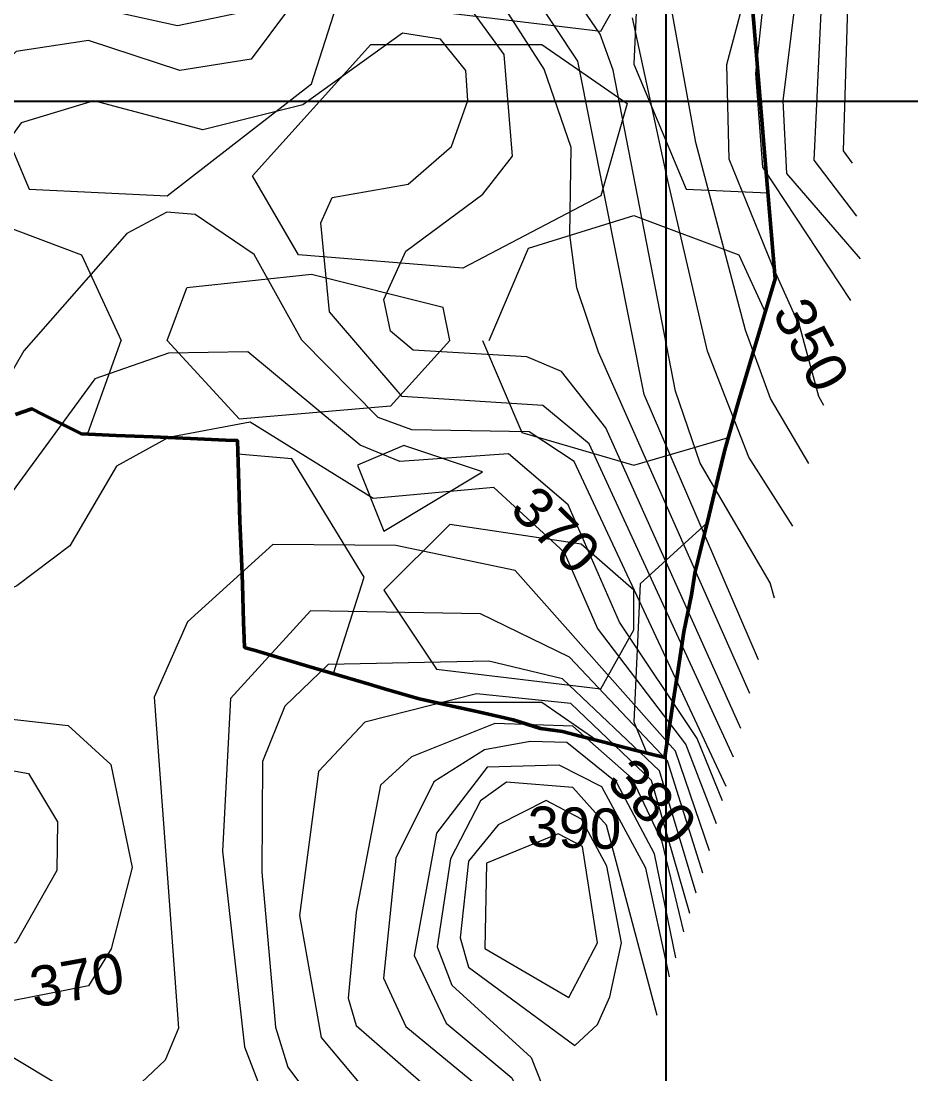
# Model space of a CAD drawing. Header units: metres. Extents: x 32505 to 230200, y 224018 to 1564544.
# Drawn here: x 227377 to 228237, y 1560761 to 1561777 of the extents above; entities that cross this region are included whole.
import ezdxf

# ---------------------------------------------------------------- set-up
doc = ezdxf.new("R2010")
doc.units = ezdxf.units.M
for name, color, linetype, lineweight in [('10 M CONTOUR', 8, 'Continuous', 9), ('2 M CONTOUR', 254, 'Continuous', 9), ('STREAM', 141, 'Continuous', 0)]:
    doc.layers.add(name, color=color, linetype=linetype, lineweight=lineweight)
doc.layers.add('CONTEXT', color=44, linetype='Continuous')
doc.layers.add('GRID', color=7, linetype='Continuous')
doc.styles.get("Standard").update_dxf_attribs({"font": 'arial.ttf'})

msp = doc.modelspace()

# ---------------------------------------------------------------- hatches: boundary and pattern name
at = {"layer": 'STREAM', "true_color": 0x693535}
h = msp.add_hatch(dxfattribs=at)
h.set_pattern_fill('GRAVEL', color=17, scale=25)
h.paths.add_polyline_path([(228085.7, 1561767.7), (228075.2, 1561892.1), (228061.4, 1562056.6), (228045.6, 1562243.4), (228043.1, 1562268), (228036.1, 1562264.5), (227952.2, 1562209.4), (227908.1, 1562168.7), (227893.7, 1562154.7), (227841.3, 1562107.5), (227811.8, 1562080.3), (227782.5, 1562056), (227748.9, 1562042.2), (227691.1, 1562031.1), (227639.4, 1562023.9), (227592.8, 1562022.8), (227561.1, 1562028.3), (227540, 1562037.4), (227518.4, 1562059.5), (227500.2, 1562067.2), (227478.6, 1562067.8), (227455.9, 1562065), (227426, 1562066.1), (227400, 1562062.8), (227382.3, 1562051.7), (227364.6, 1562034.1), (227350.8, 1562014.7), (227331.4, 1561995.4), (227315.9, 1561988.2), (227303.8, 1561974.9), (227285, 1561946.2), (227263.4, 1561919.6), (227251.9, 1561902.5), (227245.3, 1561867.3), (227240.9, 1561837), (227243.1, 1561810.6), (227243.4, 1561790.3), (227235, 1561741.1), (227225.7, 1561702.5), (227216.5, 1561643.5), (227209.8, 1561580.9), (227199.8, 1561493.4), (227193.1, 1561425.8), (227182.4, 1561358.6), (227151.6, 1561270.4), (227130.8, 1561186.4), (227126.7, 1561134), (227128.3, 1561093.3), (227144.1, 1561012.5), (227157.4, 1560977.7), (227155.7, 1560949.6), (227147.5, 1560934.7), (227133.4, 1560917.3), (227116.8, 1560883.4), (227107.4, 1560851.8), (227103.8, 1560820.2), (227091.9, 1560801.6), (227075.9, 1560786.1), (227057.2, 1560780.9), (227029.8, 1560778.4), (227020, 1560771.6), (227014.3, 1560757.2), (227011.2, 1560748.9), (227011.1, 1560745.9), (227377, 1560745.9), (227376.4, 1560749.3), (227375.9, 1560752.1), (227374.3, 1560761.5), (227371.8, 1560775.6), (227369.7, 1560787.7), (227367.5, 1560799.8), (227366.6, 1560805.2), (227365, 1560814.5), (227364.4, 1560817.9), (227362.7, 1560827.5), (227361.4, 1560834.6), (227360.5, 1560839.7), (227359.2, 1560847.2), (227357.9, 1560854.8), (227356.8, 1560860.9), (227356.2, 1560864.7), (227354.7, 1560873.3), (227353.9, 1560877.5), (227352.8, 1560883.8), (227351.5, 1560891.5), (227349.8, 1560900.9), (227348.9, 1560906), (227347.8, 1560912.5), (227346.3, 1560921), (227345.6, 1560924.9), (227344.7, 1560930), (227344.3, 1560932.5), (227343.6, 1560936.5), (227342.9, 1560940.4), (227339.6, 1560959.3), (227336.9, 1560974.7), (227334.2, 1560990.8), (227332.4, 1561000.9), (227330.9, 1561009.5), (227329, 1561019.9), (227319.3, 1561074.8), (227319.3, 1561070.4), (227319.2, 1561063.7), (227319.1, 1561047.2), (227319, 1561029.9), (227319, 1561019.7), (227313.2, 1561021.2), (227309, 1561022.4), (227299.1, 1561025.1), (227298.4, 1561034.3), (227297.4, 1561048.4), (227296, 1561068.2), (227294.6, 1561088.7), (227293.5, 1561103.5), (227292.1, 1561123.5), (227291.5, 1561131.9), (227298.1, 1561135.7), (227304.6, 1561139.6), (227305.2, 1561154.6), (227305.6, 1561163.6), (227306.2, 1561176), (227306.8, 1561189.6), (227307.5, 1561207.1), (227308.3, 1561225.2), (227294.6, 1561245.4), (227280.8, 1561265.5), (227285.6, 1561282.9), (227292.9, 1561309.1), (227302.1, 1561342), (227305.1, 1561352.6), (227348.3, 1561372.7), (227352.3, 1561382.4), (227356.3, 1561392.2), (227372, 1561397.6), (227387.7, 1561403), (227398.4, 1561397.6), (227419.6, 1561386.9), (227435.5, 1561378.9), (227469.2, 1561377.4), (227504.4, 1561375.9), (227541, 1561374.4), (227574.7, 1561372.9), (227586.3, 1561372.4), (227587.5, 1561330.3), (227588.6, 1561294.4), (227590.8, 1561243.6), (227591.5, 1561221.4), (227592.3, 1561196.9), (227592.9, 1561181.3), (227593.2, 1561172.7), (227598.5, 1561171.1), (227602.3, 1561170), (227628.1, 1561162.4), (227655.4, 1561154.3), (227687.1, 1561145), (227713.5, 1561137.2), (227728.5, 1561132.8), (227761.7, 1561123.1), (227789.5, 1561116.9), (227820.5, 1561110), (227852.8, 1561102.8), (227879.1, 1561094.5), (227900.3, 1561091.5), (227917.4, 1561087.1), (227939.3, 1561081.6), (227970.3, 1561073.6), (227999.1, 1561066.3), (228002.5, 1561088.5), (228005, 1561104.9), (228007.4, 1561120.5), (228011.1, 1561145), (228017.6, 1561187.6), (228025.1, 1561223.4), (228028.5, 1561245.9), (228032.9, 1561264.1), (228041.9, 1561300.8), (228050.7, 1561337), (228057.2, 1561363.4), (228070.3, 1561410), (228083.3, 1561453.3), (228105.8, 1561528.6), (228096.5, 1561638.9)])

# ---------------------------------------------------------------- linework, layer by layer
at = {"color": 1, "lineweight": 50}
msp.add_lwpolyline([(228075.2, 1561892.1), (228085.7, 1561767.7), (228096.5, 1561638.9), (228105.8, 1561528.6), (228083.3, 1561453.3), (228070.3, 1561410), (228057.2, 1561363.4), (228050.7, 1561337), (228041.9, 1561300.8), (228032.9, 1561264.1), (228028.5, 1561245.9), (228025.1, 1561223.4), (228017.6, 1561187.6), (228011.1, 1561145), (228007.4, 1561120.5), (228005, 1561104.9), (228002.5, 1561088.5), (227999.1, 1561066.3), (227970.3, 1561073.6), (227939.3, 1561081.6), (227917.4, 1561087.1), (227900.3, 1561091.5), (227879.1, 1561094.5), (227852.8, 1561102.8), (227820.5, 1561110), (227789.5, 1561116.9), (227761.7, 1561123.1), (227728.5, 1561132.8), (227713.5, 1561137.2), (227687.1, 1561145), (227655.4, 1561154.3), (227628.1, 1561162.4), (227602.3, 1561170), (227598.5, 1561171.1), (227593.2, 1561172.7), (227592.9, 1561181.3), (227592.3, 1561196.9), (227591.5, 1561221.4), (227590.8, 1561243.6), (227588.6, 1561294.4), (227587.5, 1561330.3), (227586.3, 1561372.4), (227574.7, 1561372.9), (227541, 1561374.4), (227504.4, 1561375.9), (227469.2, 1561377.4), (227435.5, 1561378.9), (227419.6, 1561386.9), (227398.4, 1561397.6), (227387.7, 1561403), (227372, 1561397.6)], dxfattribs=at)
at = {"layer": '10 M CONTOUR'}
for points in [[(228081.3, 1561128.1, 360), (227935.2, 1561457.8, 360), (227914.3, 1561519.9, 360), (227907.4, 1561571, 360), (227908.6, 1561655.3, 360), (227882.6, 1561731, 360), (227805.6, 1561851, 360)], [(228152.8, 1561406.2, 350), (228148.1, 1561414.9, 350), (228129.6, 1561482.6, 350), (228103.3, 1561541.1, 350), (228061.4, 1561644.2, 350), (228059.1, 1561735.5, 350), (228075.9, 1561798.6, 350)], [(227598.2, 1561787.2, 360), (227528.5, 1561772.7, 360), (227443.4, 1561791.5, 360)], [(228049.1, 1561002.3, 370), (228019.5, 1561079.2, 370), (227934.2, 1561191.2, 370), (227902.1, 1561264.4, 370), (227834, 1561327.2, 370), (227717.3, 1561316.3, 370), (227598.7, 1561390.1, 370), (227519.7, 1561375.2, 370), (227469.5, 1561347.7, 370), (227424.5, 1561270.8, 370), (227373.2, 1561232.1, 370), (227287.9, 1561193.9, 370), (227290.6, 1561112.1, 370), (227422.6, 1561097.2, 370), (227463.9, 1561059.7, 370), (227484.5, 1560960, 370), (227464.4, 1560881.6, 370), (227442.3, 1560846, 370), (227370.3, 1560831.6, 370), (227294.6, 1560848.5, 370), (227217, 1560834, 370), (227146.6, 1560769.2, 370), (227021.8, 1560581.6, 370)], [(228017.6, 1560897.9, 380), (227996.6, 1560984.9, 380), (227967.5, 1561046.1, 380), (227910.3, 1561096.7, 380), (227835, 1561099.2, 380), (227754.4, 1561066.9, 380), (227724.5, 1561039.6, 380), (227701, 1560917.1, 380), (227693.2, 1560834.1, 380), (227700.9, 1560807.5, 380), (227789, 1560731.1, 380)], [(227934.2, 1560887.3, 390), (227919.8, 1560980.5, 390), (227896.2, 1560992.7, 390), (227826.9, 1560964.2, 390), (227825.4, 1560882, 390), (227906.5, 1560834.6, 390), (227934.2, 1560887.3, 390)]]:
    msp.add_polyline3d(points, dxfattribs=at)
at = {"layer": '2 M CONTOUR'}
for points in [[(228178.8, 1561507.6, 348), (228093.8, 1561636.5, 348), (228087.1, 1561726.9, 348), (228097.4, 1561823.4, 348), (228074.2, 1561977.6, 348), (228036.1, 1562017.6, 348), (227986.5, 1562035.1, 348), (227807.2, 1562016.8, 348), (227558.2, 1561913.6, 348), (227483.4, 1561916.9, 348), (227375.9, 1561948.7, 348), (227347.6, 1562024.8, 348), (227371.7, 1562076.5, 348), (227409.4, 1562106.3, 348), (227533.7, 1562161.2, 348), (227668.1, 1562240.4, 348), (227759.8, 1562377.4, 348), (228059.5, 1562600.9, 348), (228099.2, 1562613.4, 348)], [(228188.1, 1561548, 346), (228117, 1561630.2, 346), (228113.6, 1561700.5, 346), (228129.1, 1561825.7, 346), (228095.9, 1561996.1, 346), (228068.3, 1562041.4, 346), (227973.9, 1562050.1, 346), (227832.7, 1562032.3, 346), (227567.6, 1561928.5, 346), (227491.6, 1561932.2, 346), (227416.2, 1561959.2, 346), (227391.2, 1561981.9, 346), (227399.8, 1562059.9, 346), (227466.8, 1562115.2, 346), (227539.7, 1562152.8, 346), (227667.3, 1562230.9, 346), (227762.7, 1562360.8, 346), (227990.2, 1562527.4, 346), (228101.1, 1562590.3, 346)], [(228184.6, 1561589.2, 344), (228143.5, 1561643.1, 344), (228152.5, 1561834, 344), (228120.8, 1562009, 344), (228085.2, 1562055.7, 344), (228021.4, 1562069.9, 344), (227827.8, 1562039.5, 344), (227601.1, 1561947.9, 344), (227533.7, 1561941.5, 344), (227459.2, 1561969.6, 344), (227423.9, 1562008.3, 344), (227420.1, 1562034.6, 344), (227479.9, 1562106, 344), (227671.7, 1562224.9, 344), (227744.5, 1562322.9, 344), (227778.7, 1562359.5, 344), (228054.1, 1562553.5, 344), (228102.1, 1562578.6, 344)], [(228180.4, 1561640.3, 342), (228171.8, 1561652.1, 342), (228177.7, 1561844.8, 342), (228139.6, 1562038, 342), (228100.2, 1562071.8, 342), (228032.4, 1562088.2, 342), (227948.7, 1562075.7, 342), (227756.4, 1562025.2, 342), (227593.9, 1561958.4, 342), (227522.4, 1561956.1, 342), (227477.8, 1561987.8, 342), (227460.4, 1562045, 342), (227494.4, 1562098.9, 342), (227676.1, 1562218.9, 342), (227767.3, 1562336.3, 342), (228055.3, 1562541.5, 342), (228103.2, 1562566, 342)], [(228105, 1561220.3, 356), (228100.9, 1561235.1, 356), (228033.2, 1561350.4, 356), (228009.4, 1561420, 356), (227949.4, 1561730, 356), (227936.8, 1561764.7, 356), (227843.3, 1561901.7, 356)], [(228089.7, 1561160.7, 358), (227979.3, 1561417, 358), (227915.3, 1561738.7, 358), (227825.1, 1561874.9, 358)], [(227673.7, 1561840, 362), (227599.6, 1561740.6, 362), (227530.7, 1561729.7, 362), (227442.5, 1561758.7, 362), (227372.4, 1561748.2, 362), (227349.5, 1561724.6, 362), (227317.1, 1561647.2, 362), (227307.3, 1561496.2, 362), (227266.2, 1561390.6, 362), (227140.1, 1561215.5, 362), (227069.6, 1561241.9, 362), (227054.7, 1561280.8, 362), (227055.8, 1561348.9, 362), (227088.7, 1561450.3, 362), (227107.2, 1561576.5, 362), (227085.4, 1561798.6, 362)], [(228072.7, 1561094.4, 362), (227942.1, 1561384.8, 362), (227899.5, 1561439.2, 362), (227865.9, 1561453.2, 362), (227755.9, 1561459.6, 362), (227734.3, 1561478, 362), (227727.7, 1561508.5, 362), (227749.1, 1561555.3, 362), (227823.5, 1561610.3, 362), (227852, 1561647, 362), (227844.1, 1561745.2, 362), (227779.7, 1561833.7, 362)], [(228138.4, 1561350.1, 352), (228101.4, 1561412.9, 352), (228077, 1561478.9, 352), (228029, 1561660.2, 352), (228004.4, 1561796.5, 352)], [(228122.9, 1561289.8, 354), (228080.2, 1561356.5, 354), (228040.3, 1561458.6, 354), (228002.1, 1561623.5, 354), (227967.8, 1561780.4, 354)], [(228065.6, 1561066.6, 364), (227926.2, 1561369.3, 364), (227881.4, 1561406.3, 364), (227745.3, 1561414.9, 364), (227675.2, 1561496.7, 364), (227666.7, 1561582.7, 364), (227677.8, 1561607, 364), (227751.3, 1561620.1, 364), (227793.1, 1561656.3, 364), (227808.9, 1561700.6, 364), (227807, 1561729.6, 364), (227782.5, 1561759.8, 364), (227745.8, 1561765.6, 364), (227649.4, 1561696.5, 364), (227552.9, 1561672.5, 364), (227447.7, 1561700.5, 364), (227377.4, 1561679.2, 364), (227360, 1561655.1, 364)], [(228058.3, 1561038.3, 366), (227911.7, 1561352.1, 366), (227868.2, 1561380.7, 366), (227754.7, 1561382.6, 366), (227722.4, 1561394.6, 366), (227648.4, 1561469.3, 366), (227602.3, 1561551.9, 366), (227545.5, 1561590.8, 366), (227518.1, 1561592.8, 366), (227479.5, 1561572.4, 366), (227379.9, 1561458.9, 366), (227225.1, 1561190.3, 366), (227210.2, 1561104.5, 366), (227234.7, 1561057.7, 366), (227255, 1560982.8, 366), (227223.7, 1560910, 366), (227223.7, 1560910, 366), (227148.2, 1560847.9, 366), (227116, 1560809.2, 366), (227083.1, 1560735.3, 366)], [(228054.8, 1561024.6, 368), (228030.4, 1561084.6, 368), (227955.4, 1561197, 368), (227905.9, 1561310.4, 368), (227848, 1561359.6, 368), (227743.1, 1561352.3, 368), (227705, 1561367.9, 368), (227596.2, 1561458.1, 368), (227519.7, 1561456.9, 368), (227448.4, 1561432.1, 368), (227362.6, 1561314.4, 368), (227291, 1561250.3, 368), (227261.3, 1561197, 368), (227247.1, 1561147.5, 368), (227265, 1561085.8, 368), (227292.7, 1561067.2, 368), (227384.4, 1561051, 368), (227412.4, 1561004.4, 368), (227411.8, 1560957.2, 368), (227372.1, 1560887.5, 368), (227220, 1560862.3, 368), (227144.5, 1560817.1, 368), (227069.6, 1560682.7, 368)], [(228042.4, 1560976.3, 372), (228009.5, 1561072.6, 372), (227854.5, 1561247, 372), (227739.3, 1561271.1, 372), (227620.4, 1561272, 372), (227538, 1561197.4, 372), (227505.8, 1561124.6, 372), (227516.8, 1560976.4, 372), (227529.5, 1560805.1, 372), (227516.6, 1560774.1, 372), (227482.1, 1560741.7, 372)], [(228035.8, 1560954.8, 374), (228001.7, 1561063.1, 374), (227907.2, 1561163.2, 374), (227821.2, 1561205.2, 374), (227657, 1561207.9, 374), (227579.6, 1561123.2, 374), (227571.9, 1560975.9, 374), (227593.2, 1560787.1, 374), (227629.5, 1560692.3, 374)], [(228029.6, 1560935.4, 376), (227994, 1561053.6, 376), (227900.4, 1561142.2, 376), (227829.3, 1561159.4, 376), (227673.9, 1561156.1, 376), (227632, 1561116, 376), (227610.6, 1561062.5, 376), (227610, 1560955.6, 376), (227622.9, 1560806.1, 376), (227635, 1560767.5, 376), (227697.6, 1560683.9, 376)], [(228023.3, 1560915.8, 378), (227986.2, 1561044.2, 378), (227908.3, 1561118.5, 378), (227817.2, 1561127.9, 378), (227709.4, 1561100.5, 378), (227664.5, 1561052.9, 378), (227646.1, 1560913.8, 378), (227667.3, 1560796.1, 378), (227748.7, 1560698.8, 378)], [(228009.7, 1560872.9, 382), (227989.2, 1560973.4, 382), (227952.9, 1561042, 382), (227904.4, 1561081, 382), (227869.1, 1561081.7, 382), (227825.1, 1561073.9, 382), (227776, 1561042.8, 382), (227739.2, 1560969.3, 382), (227727.5, 1560853.2, 382), (227749, 1560806.6, 382), (227832.9, 1560737.5, 382), (227836, 1560722.4, 382), (227839.9, 1560546.7, 382), (227844, 1560491.7, 382), (227860.5, 1560447.7, 382), (227877.2, 1560445.2, 382)], [(228003.8, 1560854.5, 384), (227980.7, 1560959.6, 384), (227938.3, 1561037.9, 384), (227897.1, 1561058.9, 384), (227827.6, 1561056.9, 384), (227778.7, 1560993.4, 384), (227756.9, 1560875.1, 384), (227787.8, 1560809.8, 384), (227851.5, 1560757.1, 384), (227863.1, 1560731.8, 384), (227893.7, 1560564.7, 384), (227906.6, 1560549.9, 384)], [(227991.9, 1560817.4, 386), (227942.7, 1561001.1, 386), (227910.3, 1561037.4, 386), (227846.2, 1561042.7, 386), (227821.2, 1561024.6, 386), (227792.1, 1560968.5, 386), (227779.3, 1560883.6, 386), (227793.4, 1560846.4, 386), (227870.1, 1560776.7, 386), (227930.4, 1560624.5, 386)], [(227957.4, 1560887.3, 388), (227943.1, 1560961.3, 388), (227918.6, 1561006.9, 388), (227884.4, 1561025, 388), (227838.1, 1561001.5, 388), (227809.5, 1560966.3, 388), (227801.6, 1560892.1, 388), (227809.6, 1560864, 388), (227912.3, 1560788.2, 388), (227934.1, 1560808.5, 388), (227946.2, 1560835.3, 388), (227957.4, 1560887.3, 388)], [(227443.7, 1560731.9, 372), (227302.6, 1560816.7, 372), (227246.1, 1560811.7, 372), (227209.9, 1560793.8, 372), (227164.9, 1560745.1, 372)]]:
    msp.add_polyline3d(points, dxfattribs=at)
at = {"layer": 'GRID', "color": 254, "linetype": 'Continuous'}
for p, q in [((228000, 1563700), (228000, 1555700)), ((223000, 1561700), (230000, 1561700))]:
    msp.add_line(p, q, dxfattribs=at)

# ---------------------------------------------------------------- texts
at = {"layer": 'CONTEXT', "linetype": 'Continuous'}
for s, rotation, p in [('350', 297.6718, (228102.4, 1561496.2, 700)), ('370', 315.3496, (227848, 1561304.4, 370)), ('380', 315.3496, (227941.2, 1561041.6, 380)), ('390', 358.2658, (227865.7, 1560980.5, 390)), ('370', 10.2024, (227389.8, 1560824.5, 370))]:
    msp.add_text(s, height=39, rotation=rotation, dxfattribs=at).set_placement(p)

doc.saveas('drawing.dxf')
